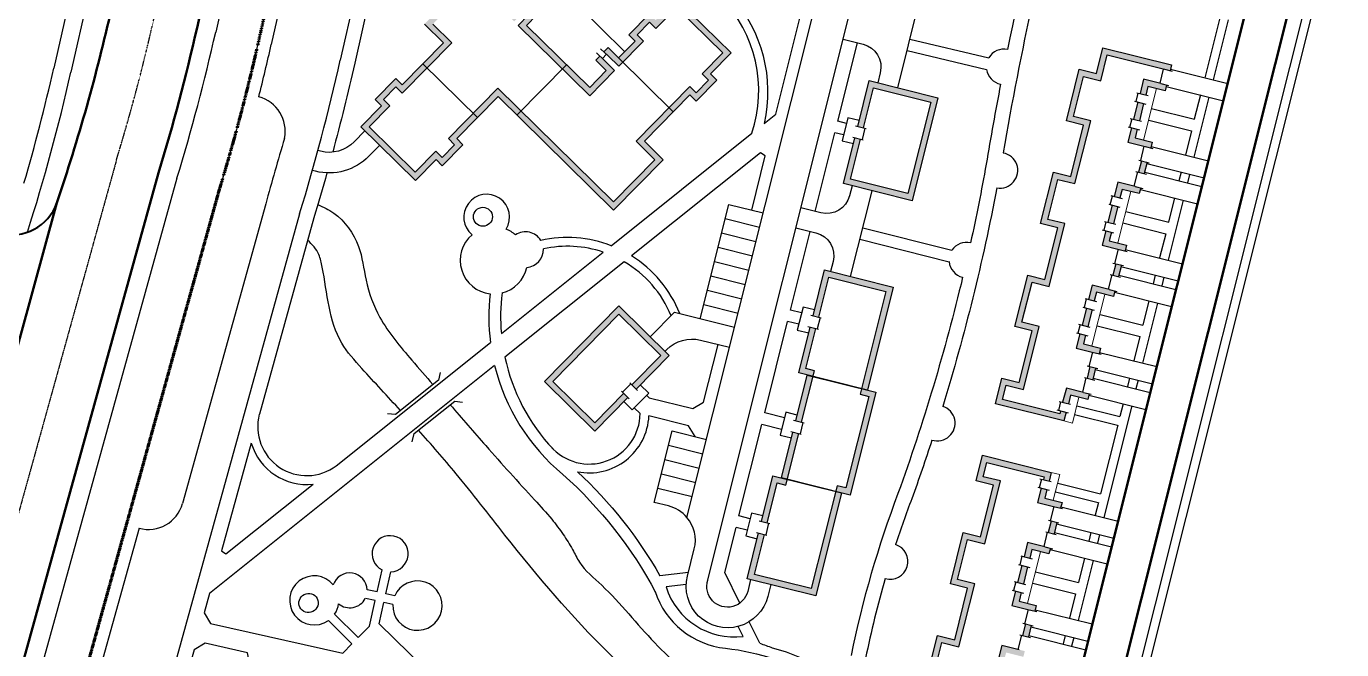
# Model space of a CAD drawing. Header units: millimetres. Extents: x 85680 to 1644304, y -104706 to 909689.
# Drawn here: x 1309157 to 1532230, y 434385 to 540136 of the extents above; entities that cross this region are included whole.
import ezdxf

# ---------------------------------------------------------------- set-up
doc = ezdxf.new("R2010")
doc.units = ezdxf.units.MM
doc.linetypes.add('DASHED', pattern=[5.5, 4, -1.5])
doc.linetypes.add('HIDDEN', pattern=[3.5, 2, -1.5])
for name, color, linetype in [('axes', 40, 'DASHED'), ('new building', 7, 'Continuous'), ('street2', 7, 'Continuous'), ('urban planing', 243, 'Continuous'), ('water', 5, 'Continuous')]:
    doc.layers.add(name, color=color, linetype=linetype)
for name, color, linetype, lineweight in [('red line', 240, 'HIDDEN', 100), ('road', 252, 'Continuous', 40), ('street', 7, 'Continuous', 50)]:
    doc.layers.add(name, color=color, linetype=linetype, lineweight=lineweight)

msp = doc.modelspace()

# ---------------------------------------------------------------- hatches: boundary and pattern name
at = {"layer": 'new building', "ltscale": 500}
h = msp.add_hatch(color=256, dxfattribs=at)
h.paths.add_polyline_path([(1377092, 533074), (1376379, 533775), (1372874, 530210), (1371804, 531262), (1368299, 527696), (1369368, 526645), (1365862, 523080), (1375132, 513965), (1378638, 517530), (1379707, 516478), (1383213, 520043), (1382143, 521095), (1385649, 524660), (1384936, 525361), (1380729, 521083), (1381799, 520032), (1379695, 517892), (1378626, 518944), (1375120, 515379), (1373651, 516823, -0.144294), (1373531, 516942), (1367277, 523091), (1370782, 526657), (1369713, 527708), (1371816, 529847), (1372886, 528796)])
h.paths.add_polyline_path([(1389154, 528225), (1392363, 525070), (1393064, 525783), (1389143, 529640), (1384936, 525361), (1385649, 524660)])
h.paths.add_polyline_path([(1393064, 525783), (1392363, 525070), (1408763, 508944), (1417176, 517501), (1413968, 520656), (1418876, 525647), (1418163, 526348), (1412554, 520644), (1415762, 517489), (1408751, 510358)])
h.paths.add_polyline_path([(1421680, 528499), (1422750, 527447), (1426255, 531013), (1425186, 532064), (1428692, 535629), (1419422, 544744), (1415916, 541179), (1414847, 542231), (1411341, 538666), (1412411, 537614), (1409606, 534762), (1410319, 534061), (1413825, 537626), (1412755, 538677), (1414859, 540817), (1415928, 539765), (1419434, 543330), (1427277, 535618), (1423772, 532052), (1424841, 531001), (1422738, 528862), (1421668, 529913), (1418163, 526348), (1418876, 525647)])
h.paths.add_polyline_path([(1391876, 540977), (1394330, 543472), (1393617, 544173), (1391864, 542391), (1385090, 549052), (1376676, 540495), (1379885, 537340), (1376379, 533775), (1377092, 533074), (1381299, 537352), (1378091, 540507), (1385102, 547637)])
h.paths.add_polyline_path([(1395043, 542771), (1392589, 540276), (1400076, 532914), (1400777, 533627), (1394003, 540287), (1395756, 542070)])
h.paths.add_polyline_path([(1407134, 534387), (1406420, 535087), (1405720, 534375), (1407503, 532623), (1404698, 529770), (1400777, 533627), (1400076, 532914), (1404710, 528356), (1408917, 532635)])
h.paths.add_polyline_path([(1407112, 535791), (1407836, 535100), (1409618, 533348), (1410319, 534061), (1407824, 536515)])
at = {"layer": 'new building', "ltscale": 200}
h = msp.add_hatch(color=256, dxfattribs=at)
h.paths.add_polyline_path([(1485126, 473197), (1485504, 474655), (1484534, 474899), (1484407, 474408), (1474734, 476830), (1475341, 479255), (1478254, 478526), (1480925, 489196), (1478013, 489926), (1479712, 496716), (1482625, 495987), (1485296, 506658), (1482387, 507386), (1484109, 514171), (1486996, 513448), (1489668, 524119), (1486755, 524848), (1488455, 531638), (1491367, 530909), (1492460, 535275), (1502161, 532846), (1503131, 532603), (1503374, 533573), (1491733, 536487), (1490640, 532122), (1487727, 532851), (1485542, 524121), (1488455, 523392), (1486269, 514661), (1483384, 515383), (1481171, 506660), (1484084, 505930), (1481898, 497200), (1478985, 497929), (1476800, 489198), (1479712, 488469), (1477527, 479739), (1474614, 480468), (1473521, 476102)])
h.paths.add_polyline_path([(1498034, 528725), (1499003, 528476), (1499368, 529937), (1502281, 529208), (1502524, 530178), (1501554, 530421), (1498641, 531150)], flags=17)
h.paths.add_polyline_path([(1496943, 524366), (1497913, 524123), (1498638, 527021), (1497670, 527270)], flags=17)
h.paths.add_polyline_path([(1498883, 519750), (1499853, 519507), (1500095, 520477), (1497183, 521207), (1497548, 522668), (1496578, 522911), (1495970, 520479)], flags=17)
h.paths.add_polyline_path([(1497790, 515385), (1498760, 515142), (1499246, 517083), (1498276, 517326)], flags=17)
h.paths.add_polyline_path([(1493663, 511264), (1494631, 511015), (1494997, 512476), (1497910, 511747), (1498153, 512717), (1497183, 512960), (1494270, 513689)], flags=17)
h.paths.add_polyline_path([(1492572, 506905), (1493541, 506661), (1494267, 509560), (1493298, 509808)], flags=17)
h.paths.add_polyline_path([(1494511, 502289), (1495482, 502046), (1495724, 503016), (1492812, 503745), (1493177, 505206), (1492207, 505450), (1491599, 503018)], flags=17)
h.paths.add_polyline_path([(1493419, 497924), (1494389, 497681), (1494874, 499621), (1493905, 499865)], flags=17)
h.paths.add_polyline_path([(1489292, 493802), (1490260, 493554), (1490626, 495015), (1493539, 494286), (1493782, 495256), (1492812, 495499), (1489899, 496228)], flags=17)
h.paths.add_polyline_path([(1488200, 489444), (1489170, 489200), (1489896, 492099), (1488927, 492347)], flags=17)
h.paths.add_polyline_path([(1490140, 484828), (1491110, 484585), (1491353, 485555), (1488440, 486284), (1488806, 487745), (1487836, 487989), (1487227, 485557)], flags=17)
h.paths.add_polyline_path([(1489048, 480463), (1490018, 480220), (1490503, 482160), (1489533, 482404)], flags=17)
h.paths.add_polyline_path([(1484910, 476351), (1485880, 476107), (1486255, 477554), (1489168, 476824), (1489410, 477795), (1488440, 478037), (1488440, 478037), (1485536, 478765)], flags=17)
for points in [[(1463748, 528016), (1452106, 530925), (1450166, 523164), (1451135, 522918), (1452834, 529713), (1462535, 527288), (1458656, 511765), (1448954, 514190), (1450653, 520989), (1449682, 521227), (1447741, 513462), (1459383, 510553)], [(1418192, 484303), (1409636, 492717), (1397015, 479882), (1405572, 471469), (1411182, 477174), (1410468, 477874), (1405560, 472883), (1398429, 479894), (1409648, 491303), (1416778, 484291), (1411870, 479300), (1412584, 478599)]]:
    msp.add_hatch(color=256, dxfattribs=at).paths.add_polyline_path(points)
h = msp.add_hatch(color=256, dxfattribs=at)
h.paths.add_polyline_path([(1456160, 495897), (1444518, 498807), (1442578, 491045), (1443548, 490799), (1445246, 497594), (1454947, 495169), (1450825, 478677), (1451795, 478434)])
h.paths.add_polyline_path([(1443065, 488870), (1442094, 489108), (1440154, 481344), (1441596, 480983), (1441596, 480983), (1442566, 480741), (1442809, 481711), (1441366, 482071)])
h.paths.add_polyline_path([(1442566, 480741), (1441596, 480983), (1439656, 473222), (1440626, 472976)])
h.paths.add_polyline_path([(1453238, 478074), (1451795, 478434), (1451795, 478434), (1450825, 478677), (1450583, 477706), (1452025, 477346), (1448146, 461823), (1446692, 462187), (1446446, 461217), (1448874, 460611)])
h.paths.add_polyline_path([(1447416, 460975), (1446446, 461217), (1442264, 444740), (1432622, 447149), (1434322, 453948), (1433350, 454186), (1431410, 446422), (1443052, 443512)])
h.paths.add_polyline_path([(1436502, 462672), (1437959, 462308), (1438202, 463278), (1435774, 463885), (1433834, 456123), (1434804, 455877)])
h.paths.add_polyline_path([(1440143, 471047), (1439172, 471285), (1437232, 463520), (1438202, 463278)])
h = msp.add_hatch(color=256, dxfattribs=at)
h.paths.add_polyline_path([(1475204, 421045), (1474234, 421288), (1464534, 423717), (1465626, 428082), (1462714, 428811), (1464413, 435602), (1467326, 434873), (1469997, 445543), (1467085, 446273), (1468785, 453063), (1471697, 452334), (1474369, 463005), (1471456, 463734), (1472063, 466159), (1481764, 463731), (1481640, 463239), (1482610, 462996), (1482977, 464458), (1471336, 467372), (1470243, 463007), (1473156, 462277), (1470970, 453547), (1468057, 454276), (1465872, 445545), (1468785, 444816), (1466599, 436086), (1463686, 436815), (1461501, 428084), (1464413, 427355), (1463321, 422990), (1474961, 420076)])
h.paths.add_polyline_path([(1484798, 459370), (1481878, 460080), (1482245, 461541), (1481275, 461785), (1480668, 459369), (1483570, 458642), (1484551, 458397)])
h.paths.add_polyline_path([(1483936, 455974), (1482966, 456217), (1482474, 454278), (1483444, 454035)])
h.paths.add_polyline_path([(1482829, 451612), (1481859, 451855), (1481859, 451852), (1478975, 452577), (1478367, 450151), (1479335, 449903), (1479702, 451363), (1482582, 450639)], flags=17)
h.paths.add_polyline_path([(1478971, 448448), (1478002, 448696), (1477274, 445790), (1478244, 445546)], flags=17)
h.paths.add_polyline_path([(1477879, 444091), (1476909, 444335), (1476299, 441903), (1479212, 441175), (1479212, 441175), (1480182, 440932), (1480425, 441902), (1477513, 442631)], flags=17)
h.paths.add_polyline_path([(1479575, 438507), (1478606, 438751), (1478120, 436809), (1479090, 436566)], flags=17)
h.paths.add_polyline_path([(1478483, 434141), (1477513, 434384), (1474600, 435113), (1473993, 432690), (1474962, 432441), (1475327, 433902), (1478240, 433171)], flags=17)
h.paths.add_polyline_path([(1474597, 430986), (1473629, 431235), (1472902, 428333), (1473872, 428089)], flags=17)
h.paths.add_polyline_path([(1473508, 426634), (1472538, 426878), (1471930, 424447), (1474841, 423714), (1474841, 423713), (1475811, 423470), (1476054, 424439), (1473142, 425173)], flags=17)

# ---------------------------------------------------------------- linework, layer by layer
at = {"layer": 'axes', "ltscale": 0.0001}
msp.add_line((1324422, 517390, 0), (1270085, 321397, 0), dxfattribs=at)
msp.add_arc((1006763, 614575, 0), 332193, 342.98901, 347.29654, dxfattribs=at)
at = {"layer": 'new building', "ltscale": 500}
msp.add_line((1406852, 534664, 0), (1407539, 535383, 0), dxfattribs=at)
at = {"layer": 'new building', "ltscale": 200}
for p, q in [((1376379, 533775, 0), (1385649, 524660, 0)), ((1392363, 525070, 0), (1400777, 533627, 0)), ((1409606, 534762, 0), (1418876, 525647, 0)), ((1501981, 532891, 0), (1501374, 530466, 0)), ((1502161, 532846, 0), (1503475, 532517, 0)), ((1501554, 530421, 0), (1502867, 530092, 0)), ((1449793, 523259, 0), (1451562, 522810, 0)), ((1451355, 522862, 0), (1450882, 520933, 0)), ((1449308, 521319, 0), (1451097, 520880, 0)), ((1498702, 519795, 0), (1498095, 517370, 0)), ((1498883, 519750, 0), (1500196, 519421, 0)), ((1497610, 515430, 0), (1497003, 513005, 0)), ((1497344, 515497, 0), (1499103, 515056, 0)), ((1497816, 517442, 0), (1499589, 516996, 0)), ((1497183, 512960, 0), (1498496, 512631, 0)), ((1494331, 502334, 0), (1493724, 499909, 0)), ((1494511, 502289, 0), (1495825, 501960, 0)), ((1493445, 499980, 0), (1495218, 499535, 0)), ((1493239, 497969, 0), (1492631, 495544, 0)), ((1492972, 498035, 0), (1494732, 497595, 0)), ((1492812, 495499, 0), (1494125, 495170, 0)), ((1442205, 491140, 0), (1443974, 490691, 0)), ((1441720, 489200, 0), (1443509, 488761, 0)), ((1443768, 490744, 0), (1443294, 488814, 0)), ((1489960, 484873, 0), (1489353, 482448, 0)), ((1490140, 484828, 0), (1491454, 484499, 0)), ((1489074, 482519, 0), (1490847, 482074, 0)), ((1412818, 478370, 0), (1411502, 479661, 0)), ((1488867, 480508, 0), (1488260, 478082, 0)), ((1488601, 480574, 0), (1490361, 480134, 0)), ((1411416, 476944, 0), (1410101, 478235, 0)), ((1410265, 478074, 0), (1411666, 479501, 0)), ((1488440, 478037, 0), (1489754, 477709, 0)), ((1439283, 473317, 0), (1441053, 472868, 0)), ((1440846, 472920, 0), (1440372, 470991, 0)), ((1438798, 471377, 0), (1440587, 470938, 0)), ((1483390, 458687, 0), (1482783, 456262, 0)), ((1483570, 458642, 0), (1484884, 458313, 0)), ((1433462, 456218, 0), (1435231, 455769, 0)), ((1435024, 455822, 0), (1434550, 453892, 0)), ((1482504, 456334, 0), (1484277, 455888, 0)), ((1432976, 454278, 0), (1434765, 453839, 0)), ((1482297, 454322, 0), (1481690, 451897, 0)), ((1482031, 454389, 0), (1483791, 453948, 0)), ((1481870, 451852, 0), (1483184, 451523, 0)), ((1479032, 441220, 0), (1478425, 438795, 0)), ((1479212, 441175, 0), (1480526, 440846, 0)), ((1478146, 438866, 0), (1479919, 438421, 0)), ((1477940, 436854, 0), (1477332, 434429, 0)), ((1477673, 436921, 0), (1479433, 436480, 0))]:
    msp.add_line(p, q, dxfattribs=at)
at = {"layer": 'new building', "lineweight": 0, "ltscale": 500}
for p, q in [((1500811, 529576, 0), (1498625, 520845, 0)), ((1496453, 512111, 0), (1494268, 503381, 0)), ((1492069, 494654, 0), (1489883, 485923, 0)), ((1487675, 477198, 0), (1486568, 472836, 0)), ((1486568, 472836, 0), (1485126, 473197, 0)), ((1484433, 464093, 0), (1482963, 464461, 0)), ((1483326, 459731, 0), (1484433, 464093, 0)), ((1481155, 450997, 0), (1478969, 442267, 0))]:
    msp.add_line(p, q, dxfattribs=at)
at = {"layer": 'new building', "ltscale": 200, "elevation": 0}
for points in [[(1419422, 544744), (1428692, 535629), (1425186, 532064), (1426255, 531013), (1422750, 527447), (1421680, 528499), (1413968, 520656), (1417176, 517501), (1408763, 508944), (1389154, 528225), (1382143, 521095), (1383213, 520043), (1379707, 516478), (1378638, 517530), (1375132, 513965), (1365862, 523080), (1369368, 526645), (1368299, 527696), (1371804, 531262), (1372874, 530210), (1379885, 537340), (1376676, 540495)], [(1407836, 535100), (1409618, 533348), (1413825, 537626), (1412755, 538677), (1414859, 540817), (1415928, 539765), (1419434, 543330), (1427277, 535618), (1423772, 532052), (1424841, 531001), (1422738, 528862), (1421668, 529913), (1412554, 520644), (1415762, 517489), (1408751, 510358), (1389143, 529640), (1380729, 521083), (1381799, 520032), (1379695, 517892), (1378626, 518944), (1375120, 515379), (1367277, 523091), (1370782, 526657), (1369713, 527708), (1371816, 529847), (1372886, 528796), (1381299, 537352), (1378091, 540507)], [(1395043, 542771), (1395756, 542070), (1394003, 540287), (1404698, 529770), (1407503, 532623), (1405720, 534375), (1406420, 535087)], [(1409606, 534762), (1412411, 537614), (1411341, 538666), (1414847, 542231)], [(1394342, 542058), (1392589, 540276), (1404710, 528356), (1408917, 532635), (1407134, 534387)], [(1407112, 535791), (1407824, 536515), (1409606, 534762)], [(1485504, 474655), (1485126, 473197), (1473521, 476102), (1474614, 480468), (1477527, 479739), (1479712, 488469), (1476800, 489198), (1478985, 497929), (1481898, 497200), (1484084, 505930), (1481171, 506660), (1483384, 515383), (1486269, 514661), (1488455, 523392), (1485542, 524121), (1487727, 532851), (1490640, 532122), (1491733, 536487), (1503374, 533573), (1503131, 532603)], [(1484534, 474899), (1484407, 474408), (1474734, 476830), (1475341, 479255), (1478254, 478526), (1480925, 489196), (1478013, 489926), (1479712, 496716), (1482625, 495987), (1485296, 506658), (1482387, 507386), (1484109, 514171), (1486996, 513448), (1489668, 524119), (1486755, 524848), (1488455, 531638), (1491367, 530909), (1492460, 535275), (1502161, 532846)], [(1450166, 523164), (1452106, 530925), (1463748, 528016), (1459383, 510553), (1447741, 513462), (1449682, 521227)], [(1501554, 530421), (1498641, 531150), (1498034, 528725)], [(1451135, 522918), (1452834, 529713), (1462535, 527288), (1458656, 511765), (1448954, 514190), (1450653, 520989)], [(1497348, 527352), (1497721, 528805)], [(1497473, 528869), (1499387, 528378)], [(1502524, 530178), (1502281, 529208), (1499368, 529937), (1499003, 528476)], [(1497670, 527270), (1496943, 524366)], [(1497100, 527416), (1499014, 526925)], [(1498638, 527021), (1497913, 524123)], [(1450407, 524129), (1448467, 524614), (1447496, 520734), (1449437, 520249)], [(1496614, 524449), (1496249, 522994)], [(1496366, 524511), (1498282, 524030)], [(1496578, 522911), (1495970, 520479), (1498883, 519750)], [(1496001, 523056), (1497917, 522575)], [(1497548, 522668), (1497183, 521207), (1500095, 520477), (1499853, 519507)], [(1498276, 517326), (1497790, 515385)], [(1499246, 517083), (1498760, 515142)], [(1497183, 512960), (1494270, 513689), (1493663, 511264)], [(1492966, 509894), (1493339, 511347)], [(1493091, 511410), (1495005, 510919)], [(1498153, 512717), (1497910, 511747), (1494997, 512476), (1494631, 511015)], [(1493298, 509808), (1492572, 506905)], [(1492718, 509957), (1494632, 509466)], [(1494267, 509560), (1493541, 506661)], [(1492243, 506987), (1491878, 505533)], [(1491995, 507050), (1493911, 506569)], [(1492207, 505450), (1491599, 503018), (1494511, 502289)], [(1491630, 505595), (1493546, 505114)], [(1493177, 505206), (1492812, 503745), (1495724, 503016), (1495482, 502046)], [(1493905, 499865), (1493419, 497924)], [(1443548, 490799), (1445246, 497594), (1454947, 495169), (1450583, 477706), (1452025, 477346), (1448146, 461823), (1446692, 462187), (1442264, 444740), (1432622, 447149), (1434322, 453948)], [(1442578, 491045), (1444518, 498807), (1456160, 495897), (1451795, 478434), (1440154, 481344), (1442094, 489108)], [(1494874, 499621), (1494389, 497681)], [(1492812, 495499), (1489899, 496228), (1489292, 493802)], [(1493782, 495256), (1493539, 494286), (1490626, 495015), (1490260, 493554)], [(1488595, 492432), (1488968, 493885)], [(1488720, 493949), (1490634, 493458)], [(1411182, 477174), (1405572, 471469), (1397015, 479882), (1409636, 492717), (1418192, 484303), (1412584, 478599)], [(1410468, 477874), (1405560, 472883), (1398429, 479894), (1409648, 491303), (1416778, 484291), (1411870, 479300)], [(1442820, 492011), (1440879, 492496), (1439909, 488615), (1441849, 488130)], [(1488927, 492347), (1488200, 489444)], [(1488347, 492496), (1490261, 492005)], [(1489896, 492099), (1489170, 489200)], [(1440626, 472976), (1442809, 481711), (1441366, 482071), (1443065, 488870)], [(1487872, 489526), (1487507, 488071)], [(1487624, 489589), (1489540, 489107)], [(1487836, 487989), (1487227, 485557), (1490140, 484828)], [(1487258, 488134), (1489175, 487653)], [(1488806, 487745), (1488440, 486284), (1491353, 485555), (1491110, 484585)], [(1489533, 482404), (1489048, 480463)], [(1490503, 482160), (1490018, 480220)], [(1439656, 473222), (1441596, 480983), (1453238, 478074), (1448874, 460611), (1437232, 463520), (1439172, 471285)], [(1413288, 479316), (1414715, 477914), (1411910, 475062), (1410484, 476465)], [(1488440, 478037), (1488440, 478037), (1485536, 478765), (1484910, 476351)], [(1489410, 477795), (1489168, 476824), (1486255, 477554), (1485880, 476107)], [(1484558, 476439), (1484192, 474985)], [(1484310, 476502), (1486226, 476021)], [(1439898, 474187), (1437957, 474672), (1436987, 470792), (1438927, 470307)], [(1483944, 475047), (1485860, 474566)], [(1434804, 455877), (1436502, 462672), (1437959, 462308), (1440143, 471047)], [(1475204, 421045), (1474961, 420076), (1463321, 422990), (1464413, 427355), (1461501, 428084), (1463686, 436815), (1466599, 436086), (1468785, 444816), (1465872, 445545), (1468057, 454276), (1470970, 453547), (1473156, 462277), (1470243, 463007), (1471336, 467372), (1482977, 464458), (1482610, 462996)], [(1474234, 421288), (1464534, 423717), (1465626, 428082), (1462714, 428811), (1464413, 435602), (1467326, 434873), (1469997, 445543), (1467085, 446273), (1468785, 453063), (1471697, 452334), (1474369, 463005), (1471456, 463734), (1472063, 466159), (1481764, 463731), (1481640, 463239)], [(1433834, 456123), (1435774, 463885), (1447416, 460975), (1443052, 443512), (1431410, 446422), (1433350, 454186)], [(1481275, 461785), (1480668, 459369), (1483570, 458642)], [(1480696, 461930), (1482612, 461449)], [(1481310, 463322), (1480944, 461868)], [(1481061, 463385), (1482977, 462904)], [(1482245, 461541), (1481878, 460080), (1484798, 459370), (1484551, 458397)], [(1434076, 457089), (1432135, 457574), (1431165, 453693), (1433105, 453208)], [(1482966, 456217), (1482474, 454278)], [(1483936, 455974), (1483444, 454035)], [(1481859, 451855), (1481859, 451852), (1478975, 452577), (1478367, 450151)], [(1482829, 451612), (1482582, 450639), (1479702, 451363), (1479335, 449903)], [(1478002, 448696), (1477274, 445790)], [(1477434, 448842), (1479347, 448351)], [(1477682, 448778), (1478054, 450231)], [(1477806, 450295), (1479720, 449804)], [(1478971, 448448), (1478244, 445546)], [(1476909, 444335), (1476299, 441903), (1479212, 441175), (1479212, 441175)], [(1476331, 444480), (1478247, 443999)], [(1476944, 445873), (1476579, 444418)], [(1476696, 445935), (1478612, 445454)], [(1477879, 444091), (1477513, 442631), (1480425, 441902), (1480182, 440932)], [(1478606, 438751), (1478120, 436809)], [(1479575, 438507), (1479090, 436566)], [(1477513, 434384), (1474600, 435113), (1473993, 432690)]]:
    msp.add_lwpolyline(points, dxfattribs=at)
at = {"layer": 'new building', "ltscale": 500, "elevation": 0}
for points in [[(1407134, 534387), (1405855, 535641)], [(1407836, 535100), (1406545, 536331)]]:
    msp.add_lwpolyline(points, dxfattribs=at)
at = {"layer": 'red line', "linetype": 'HIDDEN', "ltscale": 0.001, "elevation": 0, "flags": 128}
msp.add_lwpolyline([(1517370, 837990), (1471409, 828281), (1425325, 820348, 0.3483004), (1421307, 816139), (1406780, 758966), (1402195, 746064), (1393562, 721770, 0.0132601), (1387844, 704215), (1373245, 647265), (1355164, 567055), (1348510, 537537, -0.0186239), (1341829, 512318), (1287620, 316783, -0.0239965), (1276325, 279271, -0.0324934), (1255414, 230547), (1227763, 178369), (1192399, 116458), (1194337, 100556), (1285733, 47513), (1392358, -14368)], format="xyb", dxfattribs=at)
at = {"layer": 'road'}
msp.add_arc((1306756, 512781, 0), 8000, 254.50459, 341.25695, dxfattribs=at)
at = {"layer": 'street'}
for p, q in [((1344759, 569401, 0), (1338105, 539882, 0)), ((1331588, 515301, 0), (1277304, 319498, 0)), ((1314331, 510211, 0), (1279091, 381561, 0))]:
    msp.add_line(p, q, dxfattribs=at)
at = {"layer": 'street', "elevation": 0}
for points in [[(1406164, 396240, 1), (1403482, 389235), (1411784, 386058), (1360999, 253391, 0.4145288), (1364464, 245640), (1404826, 230239, 0.4077114), (1412522, 233582), (1480174, 399690), (1528426, 592597), (1551780, 685964, 0.1185631), (1552020, 712387), (1521677, 843784, 0.4087278), (1514591, 848304)], [(1606831, 563467, 0.4166065), (1602385, 570734), (1541893, 585044, 0.4104652), (1532291, 579200), (1486844, 397509), (1397274, 177586, 0.4223275), (1401871, 167079), (1461066, 144855, 0.4077335), (1471304, 149368), (1558655, 367233, 0.0352312), (1558913, 368037), (1606831, 563467)]]:
    msp.add_lwpolyline(points, format="xyb", dxfattribs=at)
at = {"layer": 'street'}
for radius, start in [(324793, 341.25695), (339657, 343.00575)]:
    msp.add_arc((1006763, 614575, 0), radius, start, 347.29654, dxfattribs=at)
at = {"layer": 'street2', "ltscale": 500}
for p, q in [((1381002, 616873, 0), (1362411, 534403, 0)), ((1421194, 456828, 0), (1456741, 598943, 0)), ((1355513, 508336, 0), (1324414, 396115, 0)), ((1427686, 507508, 0), (1433507, 506052, 0)), ((1427079, 505083, 0), (1432900, 503627, 0)), ((1426473, 502658, 0), (1432293, 501202, 0)), ((1425866, 500232, 0), (1431687, 498776, 0)), ((1425259, 497807, 0), (1431080, 496351, 0)), ((1424653, 495382, 0), (1430474, 493926, 0)), ((1424046, 492957, 0), (1429867, 491501, 0))]:
    msp.add_line(p, q, dxfattribs=at)
at = {"layer": 'street2', "ltscale": 100}
for p, q in [((1357359, 566561, 0), (1350705, 537042, 0)), ((1349751, 510013, 0), (1335660, 459188, 0)), ((1328276, 455009, 0), (1282464, 289767, 0))]:
    msp.add_line(p, q, dxfattribs=at)
at = {"layer": 'street2', "ltscale": 500, "elevation": 0}
for points in [[(1424620, 445798), (1488665, 701843, -0.4142133), (1495941, 706208), (1498367, 705601)], [(1447681, 537961), (1451075, 537113, -0.4141681), (1453986, 532264), (1453561, 530562)], [(1366575, 522378), (1364774, 520547, -0.2657311), (1359040, 518933), (1358596, 519044)], [(1369071, 519924), (1367270, 518093, -0.2657311), (1358191, 515537), (1357663, 515669)], [(1449197, 513099), (1448773, 511404, -0.4141681), (1443923, 508493), (1440521, 509344)], [(1439680, 505945), (1443073, 505098, -0.4141681), (1445985, 500248), (1445560, 498546)], [(1417479, 485004), (1417765, 485295, -0.2657311), (1423499, 486909), (1428411, 485680)], [(1421194, 456828, 0.1569776), (1418072, 458770), (1415647, 459377)], [(1435393, 445426), (1434889, 443411, -1.0027011), (1421280, 446867), (1422437, 451494, 0.2415307), (1421194, 456828, 0.2448915)], [(1431997, 446275), (1431494, 444262, -1.0256634), (1424710, 446156, -0.7836708)]]:
    msp.add_lwpolyline(points, format="xyb", dxfattribs=at)
for points in [[(1456957, 529713), (1460594, 544265)], [(1448955, 497698), (1452592, 512250)], [(1423440, 490531), (1428293, 509934), (1434113, 508478)], [(1414983, 487458), (1419078, 491622), (1429260, 489075)], [(1415647, 459377), (1418680, 471503)], [(1418680, 471503), (1424501, 470048)], [(1418073, 469078), (1423894, 467622)], [(1417467, 466653), (1423288, 465197)], [(1416860, 464228), (1422681, 462772)], [(1416254, 461802), (1422074, 460346)]]:
    msp.add_lwpolyline(points, dxfattribs=at)
at = {"layer": 'street2', "ltscale": 100}
for centre, radius, start, end in [((1006763, 614575, 0), 352573, 345.81231, 347.29654), ((1347065, 522354, 0), 6000, 348.03492, 75.3671), ((1971402, 337667, 0), 645100, 163.47915, 164.504588), ((1329878, 460790, 0), 6000, 254.50459, 344.50459)]:
    msp.add_arc(centre, radius, start, end, dxfattribs=at)
at = {"layer": 'street2', "ltscale": 500}
msp.add_arc((1006763, 614575, 0), 364573, 343.05788, 347.29654, dxfattribs=at)
at = {"layer": 'urban planing', "ltscale": 500}
for p, q in [((1347930, 568686, 0), (1341276, 539168, 0)), ((1459018, 537959, 0), (1472379, 534793, 0)), ((1458533, 536019, 0), (1471995, 532829, 0)), ((1503214, 532840, 0), (1512901, 530417, 0)), ((1502486, 529930, 0), (1512173, 527507, 0)), ((1499511, 524232, 0), (1506777, 522415, 0)), ((1499997, 526172, 0), (1507262, 524355, 0)), ((1447741, 521711, 0), (1446276, 522078, 0)), ((1448226, 523651, 0), (1446763, 524018, 0)), ((1499935, 519744, 0), (1509623, 517321, 0)), ((1498843, 515379, 0), (1508531, 512956, 0)), ((1499207, 516834, 0), (1508895, 514411, 0)), ((1334709, 514392, 0), (1280448, 318671, 0)), ((1498115, 512469, 0), (1507803, 510045, 0)), ((1495626, 508711, 0), (1502891, 506894, 0)), ((1495140, 506771, 0), (1502406, 504953, 0)), ((1451016, 505944, 0), (1466134, 502149, 0)), ((1450531, 504004, 0), (1465647, 500209, 0)), ((1495528, 502292, 0), (1505216, 499869, 0)), ((1494435, 497927, 0), (1504124, 495504, 0)), ((1494800, 499382, 0), (1504488, 496959, 0)), ((1493707, 495017, 0), (1503396, 492593, 0)), ((1440638, 491531, 0), (1438754, 492002, 0)), ((1491255, 491250, 0), (1498520, 489432, 0)), ((1440153, 489591, 0), (1438269, 490062, 0)), ((1490769, 489310, 0), (1498035, 487492, 0)), ((1491171, 484828, 0), (1500858, 482404, 0)), ((1490443, 481917, 0), (1500130, 479494, 0)), ((1490078, 480462, 0), (1499766, 478039, 0)), ((1414360, 477553, 0), (1414781, 477138, 0)), ((1489350, 477552, 0), (1499038, 475129, 0)), ((1412256, 475414, 0), (1413261, 474426, 0)), ((1487302, 475740, 0), (1494592, 473922, 0)), ((1437716, 473707, 0), (1434386, 474540, 0)), ((1486939, 474285, 0), (1494229, 472467, 0)), ((1437231, 471767, 0), (1433901, 472600, 0)), ((1484064, 462639, 0), (1491317, 460825, 0)), ((1483695, 461186, 0), (1490953, 459370, 0)), ((1484614, 458636, 0), (1494302, 456213, 0)), ((1431409, 454669, 0), (1429533, 455138, 0)), ((1431894, 456609, 0), (1430019, 457078, 0)), ((1483886, 455725, 0), (1493574, 453302, 0)), ((1483521, 454271, 0), (1493210, 451847, 0)), ((1482793, 451360, 0), (1492482, 448937, 0)), ((1480327, 447597, 0), (1487592, 445779, 0)), ((1479841, 445657, 0), (1487107, 443839, 0)), ((1480243, 441175, 0), (1489931, 438751, 0)), ((1479515, 438264, 0), (1489203, 435841, 0)), ((1479150, 436809, 0), (1488839, 434386, 0))]:
    msp.add_line(p, q, dxfattribs=at)
at = {"layer": 'urban planing'}
for p, q in [((1319097, 556497, 0), (1313805, 533021, 0)), ((1322064, 556014, 0), (1316732, 532361, 0))]:
    msp.add_line(p, q, dxfattribs=at)
at = {"layer": 'urban planing', "elevation": 0}
msp.add_lwpolyline([(1402195, 746064), (1393562, 721770, 0.0132601), (1387844, 704215), (1373245, 647265), (1355164, 567055), (1348510, 537537, -0.0186239), (1341829, 512318), (1287620, 316783, -0.0239965), (1276325, 279271, -0.0239965)], format="xyb", dxfattribs=at)
at = {"layer": 'urban planing', "ltscale": 500, "elevation": 0}
msp.add_lwpolyline([(1602946, 564419, 0.4166065), (1601464, 566842), (1540972, 581151, 0.4104652), (1536171, 578230), (1490656, 396264), (1400978, 176077, 0.4223275), (1403277, 170824), (1462472, 148600, 0.4077335), (1467591, 150856), (1554942, 368722, 0.0352312), (1555028, 368990)], format="xyb", close=True, dxfattribs=at)
for points in [[(1486391, 580722, 0.011174), (1482951, 567856, 0.0143998), (1475553, 536209)], [(1532291, 579200), (1534716, 578594), (1489226, 396731), (1399589, 176643, 0.4223275), (1402750, 169419), (1461945, 147196), (1461066, 144855)], [(1382740, 555219), (1367494, 545582), (1364850, 533854, -0.0105737), (1361117, 518786)], [(1424051, 547493, 0.1868165), (1408097, 551822), (1402413, 546042), (1402431, 543921), (1410658, 535831)], [(1432201, 522003, 0.2816669), (1426955, 544952)], [(1428755, 545214, -0.2412752), (1434274, 523662, -0.2412752)], [(1479831, 544344, 0.0116537), (1474802, 518643)], [(1474388, 530324, 0.0061147), (1471944, 516738, -0.0099753), (1469291, 503418)], [(1360145, 515260, -0.0054091), (1357913, 507638), (1348676, 474318)], [(1473750, 512736, -0.0278636), (1464563, 475666)], [(1467950, 497570, -0.0281524), (1456980, 460869, 0.040332), (1449034, 433412)], [(1387820, 494757, 0.0596784), (1387863, 486518, 0.0596784)], [(1389852, 494901, 0.0530066), (1389717, 488001, 0.0530066)], [(1388582, 482610, 0.1614857), (1400155, 464129, -0.0882741), (1415885, 444087)], [(1390316, 483998, 0.1371488), (1398480, 468434, 0.1371488)], [(1462748, 469947, -0.0076693), (1459324, 460001, 0.0117993), (1456580, 452213, 0.0117993)], [(1402632, 464576, -0.0757867), (1416608, 446917)], [(1454818, 446478, 0.0199146), (1451491, 432949)], [(1415802, 444242, 0.2945405), (1427712, 434634, 0.2721312)], [(1417650, 445027, 0.3628089), (1430737, 436652, 0.07373)], [(1368972, 438801), (1376660, 431241, -0.2627262), (1394865, 424704)], [(1433545, 435487, 0.0106664), (1435672, 434726, -0.0622416), (1444697, 430970, -0.0622416)], [(1427712, 434634, -0.1087814), (1443919, 429178, -0.1087814)]]:
    msp.add_lwpolyline(points, format="xyb", dxfattribs=at)
for points in [[(1434274, 523662), (1436244, 525239), (1440546, 542438)], [(1511542, 541581), (1508994, 531394)], [(1512997, 541217), (1510449, 531031)], [(1446762, 524018), (1450098, 537357)], [(1509721, 528120), (1507173, 517934)], [(1508266, 528484), (1507235, 524362)], [(1408359, 502921), (1432201, 522003)], [(1442940, 508739), (1446277, 522078)], [(1506750, 522422), (1505718, 518298)], [(1432173, 508963), (1434478, 518179), (1433671, 518697), (1411803, 501194)], [(1504990, 515388), (1504626, 513932)], [(1506445, 515024), (1506081, 513568)], [(1503898, 511022), (1502867, 506900)], [(1505353, 510658), (1502805, 500472)], [(1438754, 492002), (1442091, 505343)], [(1502382, 504959), (1501350, 500836)], [(1389717, 488001), (1406987, 501823)], [(1410556, 500196), (1390316, 483998)], [(1500622, 497926), (1500258, 496470)], [(1502078, 497562), (1501714, 496106)], [(1500986, 493196), (1498438, 483010)], [(1499530, 493560), (1498499, 489438)], [(1434386, 474540), (1438269, 490062)], [(1361720, 465594), (1387863, 486518)], [(1498014, 487497), (1496983, 483374)], [(1414781, 477138), (1422202, 475282), (1424021, 476373), (1426471, 486165)], [(1388582, 482610), (1340250, 443928), (1339336, 440629), (1340398, 438854), (1362817, 433800), (1364390, 435400)], [(1379333, 481398), (1379039, 480096), (1371794, 474297), (1370437, 474388)], [(1496255, 480464), (1495891, 479008)], [(1497710, 480100), (1497346, 478644)], [(1374613, 469674), (1374920, 471035), (1381829, 476565), (1383110, 476377)], [(1496618, 475734), (1491886, 456817)], [(1495163, 476098), (1494617, 473916)], [(1422561, 470533), (1422566, 470553), (1421474, 472372), (1414750, 474054)], [(1430019, 457078), (1433901, 472600)], [(1494253, 472461), (1491341, 460819)], [(1347316, 469412), (1342248, 451135), (1343019, 450627), (1357824, 462476)], [(1490977, 459364), (1490431, 457181)], [(1427616, 447471), (1429533, 455138)], [(1489703, 454271), (1489339, 452815)], [(1491158, 453907), (1490794, 452451)], [(1490066, 449541), (1487518, 439355)], [(1488611, 449905), (1487580, 445783)], [(1368646, 444174), (1369490, 447919)], [(1370109, 443844), (1370956, 447599)], [(1421436, 447492), (1416608, 446917)], [(1430177, 442294), (1427616, 447471)], [(1368646, 444174), (1366982, 444549)], [(1421066, 445434), (1417650, 445027)], [(1368316, 442711), (1366652, 443086)], [(1367345, 438405), (1368316, 442711)], [(1368972, 438801), (1369779, 442381)], [(1371303, 442037), (1369779, 442381)], [(1371633, 443500), (1370109, 443844)], [(1487094, 443842), (1486063, 439719)], [(1361436, 440408), (1365442, 436469)], [(1360385, 439338), (1364390, 435400)], [(1365442, 436469), (1367345, 438405)], [(1430737, 436652), (1429902, 438340)], [(1433545, 435487), (1431742, 439131)], [(1336342, 426059), (1346877, 432718), (1346682, 433850), (1339462, 435477), (1337598, 434361), (1335475, 426703), (1336342, 426059)], [(1485335, 436809), (1484971, 435353)], [(1486790, 436445), (1486426, 434989)]]:
    msp.add_lwpolyline(points, dxfattribs=at)
at = {"layer": 'urban planing', "ltscale": 500}
msp.add_circle((1386597, 507829, 0), 1606, dxfattribs=at)
for centre, radius, start, end in [((1006763, 614575, 0), 342907, 343.01288, 347.29654), ((1474963, 533268, 0), 3000, 78.64467, 149.43932), ((1474963, 533268, 0), 3000, 188.4132, 258.94924), ((1474295, 515686, 0), 3000, 259.52458, 80.26599), ((1387229, 507764, 0), 3878, 328.17337, 230.5482), ((1388440, 500419, 0), 5696, 130.18278, 263.75329), ((1388440, 500419, 0), 5696, 49.43543, 68.53879), ((1393833, 502251, 0), 3013, 31.23979, 124.09896), ((1400923, 483796, 0), 20520, 68.75419, 102.70983), ((1393833, 502251, 0), 3013, 273.42601, 2.32992), ((1400923, 483796, 0), 19020, 71.40825, 102.38784), ((1468633, 500491, 0), 3000, 77.34065, 146.43757), ((1400923, 483796, 0), 19020, 22.39666, 59.57292), ((1400923, 483796, 0), 20520, 21.7375, 57.98169), ((1468633, 500491, 0), 3000, 185.38001, 256.83574), ((1388440, 500419, 0), 5696, 284.35358, 348.08954), ((1463668, 472803, 0), 3000, 252.13791, 72.63914), ((1356710, 472217, 0), 8305, 165.34668, 307.10018), ((1404616, 474526, 0), 8646, 220.73014, 359.34235), ((1404616, 474526, 0), 10146, 258.72313, 357.33446), ((1356710, 472217, 0), 9805, 196.62651, 276.52547), ((1370855, 450663, 0), 3065, 271.87577, 243.54983), ((1455674, 449353, 0), 3000, 253.41194, 72.42953), ((1357987, 442748, 0), 4169, 39.20116, 305.11748), ((1364024, 444447, 0), 2959, 1.97737, 161.55982), ((1375489, 441862, 0), 4190, 177.60911, 156.98397), ((1357987, 442748, 0), 4169, 325.84678, 352.22623), ((1364024, 444447, 0), 2959, 229.86756, 332.61571)]:
    msp.add_arc(centre, radius, start, end, dxfattribs=at)
at = {"layer": 'urban planing'}
for radius, start in [(318793, 343.67401), (321793, 342.28602)]:
    msp.add_arc((1002816, 603125, 0), radius, start, 347.29654, dxfattribs=at)
at = {"layer": 'urban planing', "ltscale": 500}
msp.add_ellipse((1357023, 442312, 0), major_axis=(-1472, -740), ratio=0.9808671, start_param=-4.712389, end_param=1.5707963, dxfattribs=at)
at = {"layer": 'water', "ltscale": 500}
for points, knots in [([(1358595, 509902, 0), (1359542, 509506, 0), (1362547, 507972, 0), (1365944, 503317, 0), (1366562, 496747, 0), (1369094, 489832, 0), (1373773, 484409, 0), (1376929, 480726, 0), (1378109, 479351, 0)], [13312.8628392, 13312.8628392, 13312.8628392, 13312.8628392, 16377.8621419, 23412.8448403, 29268.5796981, 36029.4997747, 45109.6793819, 50540.1069699, 50540.1069699, 50540.1069699, 50540.1069699]), ([(1372619, 474957, 0), (1370450, 477325, 0), (1367011, 481033, 0), (1360535, 488188, 0), (1360163, 495637, 0), (1358837, 501750, 0), (1357657, 503160, 0), (1356863, 503849, 0)], [557629.5298963, 557629.5298963, 557629.5298963, 557629.5298963, 567264.4206244, 572736.8864407, 586056.3713, 588256.2364686, 591352.3458857, 591352.3458857, 591352.3458857, 591352.3458857]), ([(1381043, 475936, 0), (1383043, 473613, 0), (1387743, 468192, 0), (1393544, 461755, 0), (1398074, 456860, 0), (1400182, 454007, 0), (1401745, 451579, 0), (1403295, 448251, 0), (1408929, 443728, 0), (1415244, 435318, 0), (1430016, 423054, 0), (1443975, 415841, 0), (1453937, 410328, 0), (1454845, 409823, 0)], [55043.6483446, 55043.6483446, 55043.6483446, 55043.6483446, 64250.2938352, 76625.6725429, 81022.233417, 84242.4445583, 87247.9815021, 89691.2223038, 95142.9174764, 108400.6885567, 121245.314139, 152257.0777075, 155373.4571818, 155373.4571818, 155373.4571818, 155373.4571818]), ([(1449380, 404530, 0), (1439686, 409710, 0), (1425071, 418376, 0), (1405492, 435422, 0), (1393001, 450234, 0), (1382870, 463442, 0), (1377828, 469199, 0), (1375651, 471620, 0)], [452437.2058702, 452437.2058702, 452437.2058702, 452437.2058702, 485299.1828012, 503265.425874, 530012.7616874, 543306.4148022, 553110.9741602, 553110.9741602, 553110.9741602, 553110.9741602])]:
    msp.add_open_spline(points, degree=3, knots=knots, dxfattribs=at)

doc.saveas('drawing.dxf')
